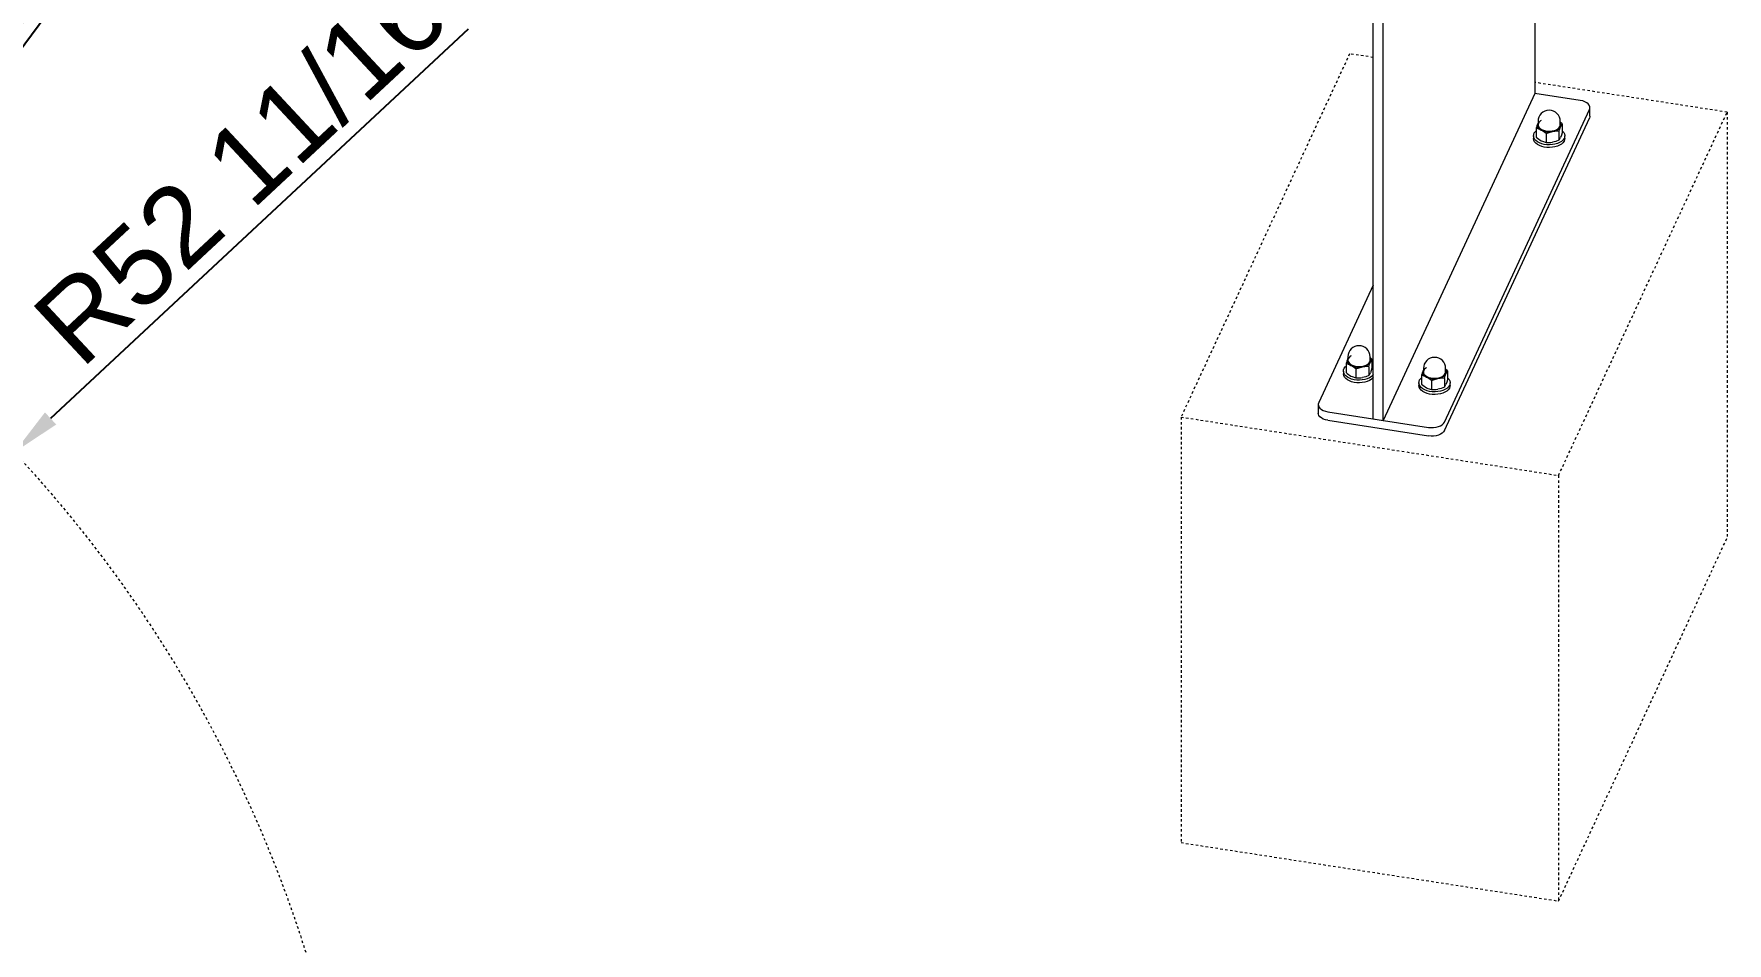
# Model space of a CAD drawing. Header units: inches. Extents: x -4 to 371, y -18 to 250.
# Drawn here: x 215.6 to 283.8, y 50.9 to 87.5 of the extents above; entities that cross this region are included whole.
import ezdxf

# ---------------------------------------------------------------- set-up
doc = ezdxf.new("R2010")
doc.units = ezdxf.units.IN
doc.header["$PDSIZE"] = -1
doc.linetypes.add('HIDDEN', pattern=[1.905, 1.27, -0.635])
for name, color, linetype, lineweight in [('ZANO_R', 7, 'Continuous', 0), ('ZANO_R_przerywana', 250, 'HIDDEN', 0), ('ZANO_W', 1, 'Continuous', 0)]:
    doc.layers.add(name, color=color, linetype=linetype, lineweight=lineweight)
doc.styles.get("Standard").update_dxf_attribs({"font": 'ARIALUNI.TTF'})
doc.dimstyles.new('amerykanie', dxfattribs={"dimtxt": 50, "dimasz": 50, "dimexe": 0.5, "dimexo": 0.5, "dimgap": 1, "dimtad": 1, "dimdec": 0, "dimzin": 0, "dimlunit": 5, "dimtxsty": 'Standard', "dimcen": 0.09, "dimclrd": 1, "dimclre": 1, "dimclrt": 1, "dimazin": 0, "dimtfac": 1, "dimtdec": 0, "dimtmove": 0, "dimatfit": 3, "dimfxl": 1, "dimtzin": 0, "dimarcsym": 1})

# ---------------------------------------------------------------- blocks, each defined once
blk = doc.blocks.new('*D379')
at = {"layer": 'Defpoints', "color": 0}
for p in [(199.691, 66.303), (176.211, 34.761)]:
    blk.add_point(p, dxfattribs=at)
at = {"layer": 'ZANO_W', "color": 1, "lineweight": -2}
for p, q in [((200.885, 67.908), (220.128, 93.758)), ((176.211, 34.761), (199.691, 66.303))]:
    blk.add_line(p, q, dxfattribs=at)
at = {"layer": 'ZANO_W', "color": 1}
blk.add_solid([(200.617, 68.107), (201.152, 67.709), (199.691, 66.303)], dxfattribs=at)
at = {"layer": 'ZANO_W', "color": 1, "insert": (212.867, 87.613), "char_height": 3.1875, "attachment_point": 5, "rotation": 53.33627}
blk.add_mtext('R39 5/16', dxfattribs=at)
blk = doc.blocks.new('*D380')
at = {"layer": 'Defpoints', "color": 0}
for p in [(214.763, 70.659), (176.219, 34.725)]:
    blk.add_point(p, dxfattribs=at)
at = {"layer": 'ZANO_W', "color": 1, "lineweight": -2}
for p, q in [((233.054, 87.71), (216.226, 72.023)), ((176.219, 34.725), (214.763, 70.659))]:
    blk.add_line(p, q, dxfattribs=at)
at = {"layer": 'ZANO_W', "color": 1}
blk.add_solid([(215.999, 72.267), (216.454, 71.779), (214.763, 70.659)], dxfattribs=at)
at = {"layer": 'ZANO_W', "color": 1, "insert": (223.902, 82.124), "char_height": 3.1875, "attachment_point": 5, "rotation": 42.99228}
blk.add_mtext('R52 11/16', dxfattribs=at)

msp = doc.modelspace()

# ---------------------------------------------------------------- linework, layer by layer
at = {"layer": 'ZANO_R', "color": 7}
for p, q in [((276.03733, 102.0054), (276.03733, 85.11787)), ((269.51805, 72.00896), (269.51805, 88.89648)), ((269.92368, 71.94622), (269.92368, 88.83374)), ((276.03733, 85.11787), (269.92368, 71.94622)), ((277.86265, 84.83553), (276.03733, 85.11787)), ((272.39189, 71.87814), (278.23382, 84.4644)), ((272.39189, 71.53525), (278.23382, 84.1215)), ((276.16221, 83.93151), (276.1489, 83.90325)), ((276.16221, 83.9295), (276.1489, 83.90325)), ((276.16221, 83.98988), (276.16221, 83.85058)), ((277.05457, 83.85058), (277.05457, 83.98988)), ((277.13128, 83.89517), (277.05457, 83.95379)), ((278.25171, 84.19993), (278.25171, 84.54282)), ((275.97849, 83.41124), (275.97849, 83.30409)), ((276.08551, 83.71564), (276.08551, 83.35594)), ((276.48161, 83.49911), (276.48161, 83.1394)), ((277.00449, 83.58887), (277.00449, 83.22916)), ((277.13128, 83.89517), (277.13128, 83.53546)), ((277.23829, 83.30409), (277.23829, 83.41124)), ((269.51805, 77.3947), (267.32157, 72.66244)), ((268.50082, 74.45016), (268.48751, 74.4219)), ((268.50082, 74.44816), (268.48751, 74.4219)), ((268.50082, 74.50853), (268.50082, 74.36923)), ((269.39317, 74.36923), (269.39317, 74.50853)), ((269.46988, 74.41382), (269.39317, 74.47245)), ((269.46988, 74.41382), (269.46988, 74.05412)), ((268.31709, 73.9299), (268.31709, 73.82275)), ((268.42411, 74.2343), (268.42411, 73.87459)), ((268.82021, 74.01777), (268.82021, 73.65806)), ((269.34309, 74.10753), (269.34309, 73.74782)), ((271.46631, 73.76372), (271.46631, 73.40401)), ((271.54301, 73.97958), (271.5297, 73.95133)), ((271.54301, 73.97758), (271.5297, 73.95133)), ((271.54301, 74.03796), (271.54301, 73.89865)), ((272.43537, 73.89865), (272.43537, 74.03796)), ((272.51207, 73.94324), (272.43537, 74.00187)), ((272.51207, 73.94324), (272.51207, 73.58354)), ((271.35929, 73.45932), (271.35929, 73.35217)), ((271.8624, 73.54719), (271.8624, 73.18749)), ((272.38528, 73.63695), (272.38528, 73.27724)), ((272.61909, 73.35217), (272.61909, 73.45932)), ((267.30368, 72.58401), (267.30368, 72.24111)), ((267.69274, 72.29131), (271.749, 71.66387)), ((267.69274, 71.94841), (271.749, 71.32098)), ((269.51805, 72.00896), (269.92368, 71.94622))]:
    msp.add_line(p, q, dxfattribs=at)
at = {"layer": 'ZANO_R', "color": 7, "flags": 128}
for points in [[(278.23382, 84.4644), (278.25058, 84.52301), (278.24722, 84.58238), (278.22385, 84.64023), (278.18138, 84.69434), (278.12144, 84.74263), (278.04634, 84.78323), (277.95896, 84.8146), (277.86265, 84.83553)], [(276.28827, 84.03), (276.25412, 84.00716), (276.20547, 83.96122), (276.17443, 83.91044), (276.16235, 83.85704), (276.16977, 83.80337), (276.19636, 83.75175), (276.24095, 83.70446), (276.3016, 83.66355)], [(278.25171, 84.19993), (278.25058, 84.18011), (278.23382, 84.1215)], [(277.23829, 83.30409), (277.23192, 83.25249), (277.20693, 83.19077), (277.16375, 83.13249), (277.10369, 83.07942), (277.02859, 83.03319), (276.94072, 82.99518), (276.84275, 82.96656), (276.73766, 82.94819), (276.62864, 82.94064), (276.51901, 82.94413), (276.41209, 82.95856), (276.31114, 82.98349), (276.21922, 83.01816), (276.13912, 83.06151), (276.07329, 83.11224), (276.02371, 83.16879), (275.9919, 83.22946), (275.97882, 83.2924), (275.97849, 83.30409)], [(277.13127, 83.61401), (277.1435, 83.60309), (277.19307, 83.54653), (277.22489, 83.48587), (277.23797, 83.42293), (277.23192, 83.35964), (277.20693, 83.29792), (277.16375, 83.23964), (277.10369, 83.18658), (277.02859, 83.14034), (276.94072, 83.10233), (276.84275, 83.07371), (276.73766, 83.05535), (276.62864, 83.04779), (276.51901, 83.05129), (276.41209, 83.06572), (276.31114, 83.09064), (276.21922, 83.12531), (276.13912, 83.16867), (276.07329, 83.21939), (276.02371, 83.27595), (275.9919, 83.33662), (275.97882, 83.39955), (275.98487, 83.46284), (276.00986, 83.52456), (276.05304, 83.58284), (276.08551, 83.61401)], [(276.28356, 83.64183), (276.13196, 83.70393), (276.08551, 83.71564)], [(276.08551, 83.35594), (276.13196, 83.31687), (276.28356, 83.21321)], [(276.1489, 83.90325), (276.1385, 83.86808), (276.13614, 83.83243), (276.14186, 83.79691), (276.15556, 83.76212), (276.17701, 83.72867), (276.20585, 83.69712), (276.24156, 83.668), (276.28356, 83.64183)], [(276.48161, 83.49911), (276.33454, 83.61152), (276.28356, 83.64183)], [(277.05457, 83.90279), (277.06525, 83.86719), (277.06543, 83.81354), (277.04689, 83.76097), (277.0104, 83.71162), (276.95746, 83.66753), (276.89022, 83.6305), (276.81145, 83.60203), (276.72436, 83.5833), (276.63253, 83.57508), (276.5397, 83.57769), (276.44969, 83.59104), (276.36618, 83.61458), (276.29258, 83.64733)], [(276.3016, 83.66355), (276.37567, 83.63081), (276.4599, 83.60768), (276.55062, 83.59517), (276.64387, 83.59382), (276.73557, 83.60368), (276.82171, 83.62434), (276.89852, 83.65489), (276.96266, 83.69399), (277.01131, 83.73993), (277.04235, 83.79071), (277.05443, 83.84411), (277.05457, 83.85058)], [(276.48161, 83.49911), (276.60969, 83.5461), (276.74305, 83.57845)], [(277.00449, 83.58887), (277.03555, 83.6889), (277.06788, 83.77648)], [(277.13128, 83.53546), (277.10022, 83.43543), (277.06788, 83.34786)], [(276.28356, 83.21321), (276.33454, 83.18779), (276.48161, 83.1394)], [(277.00449, 83.22916), (276.8764, 83.18218), (276.74305, 83.14983)], [(268.48751, 74.4219), (268.4771, 74.38674), (268.47474, 74.35109), (268.48046, 74.31557), (268.49417, 74.28078), (268.51562, 74.24733), (268.54444, 74.21577), (268.58016, 74.18666), (268.62216, 74.16049)], [(268.62687, 74.54865), (268.59273, 74.52582), (268.54408, 74.47988), (268.51303, 74.42909), (268.50096, 74.3757), (268.50837, 74.32202), (268.53496, 74.27041), (268.57955, 74.22312), (268.64021, 74.18221)], [(269.39317, 74.42145), (269.40385, 74.38585), (269.40403, 74.3322), (269.38549, 74.27962), (269.34901, 74.23028), (269.29606, 74.18619), (269.22883, 74.14915), (269.15005, 74.12069), (269.06296, 74.10196), (268.97113, 74.09373), (268.87831, 74.09635), (268.78829, 74.1097), (268.70478, 74.13323), (268.63118, 74.16599)], [(268.64021, 74.18221), (268.71427, 74.14947), (268.7985, 74.12634), (268.88923, 74.11382), (268.98247, 74.11247), (269.07417, 74.12234), (269.16031, 74.143), (269.23713, 74.17355), (269.30126, 74.21265), (269.34991, 74.25859), (269.38096, 74.30937), (269.39303, 74.36276), (269.39317, 74.36923)], [(269.51806, 73.66928), (269.50235, 73.65115), (269.44229, 73.59808), (269.36719, 73.55185), (269.27932, 73.51383), (269.18135, 73.48522), (269.07626, 73.46685), (268.96724, 73.4593), (268.85761, 73.46279), (268.75069, 73.47722), (268.64974, 73.50215), (268.55782, 73.53681), (268.47773, 73.58017), (268.41189, 73.6309), (268.36231, 73.68745), (268.3305, 73.74812), (268.31741, 73.81106), (268.31709, 73.82275)], [(269.51806, 73.77644), (269.50235, 73.7583), (269.44229, 73.70524), (269.36719, 73.659), (269.27932, 73.62099), (269.18135, 73.59237), (269.07626, 73.574), (268.96724, 73.56645), (268.85761, 73.56995), (268.75069, 73.58437), (268.64974, 73.6093), (268.55782, 73.64397), (268.47773, 73.68733), (268.41189, 73.73805), (268.36231, 73.79461), (268.3305, 73.85527), (268.31741, 73.91821), (268.32346, 73.9815), (268.34846, 74.04322), (268.39164, 74.1015), (268.42411, 74.13267)], [(268.62216, 74.16049), (268.47056, 74.22258), (268.42411, 74.2343)], [(268.42411, 73.87459), (268.47056, 73.83553), (268.62216, 73.73187)], [(268.82021, 74.01777), (268.67314, 74.13018), (268.62216, 74.16049)], [(268.62216, 73.73187), (268.67314, 73.70645), (268.82021, 73.65806)], [(268.82021, 74.01777), (268.9483, 74.06475), (269.08165, 74.09711)], [(269.34309, 73.74782), (269.21501, 73.70084), (269.08165, 73.66849)], [(269.34309, 74.10753), (269.37415, 74.20756), (269.40648, 74.29513)], [(269.46988, 74.05412), (269.43882, 73.95409), (269.40648, 73.86651)], [(269.46988, 74.13267), (269.4821, 74.12175), (269.51805, 74.08336)], [(271.66435, 73.68991), (271.51276, 73.75201), (271.46631, 73.76372)], [(271.5297, 73.95133), (271.5193, 73.91616), (271.51694, 73.88051), (271.52266, 73.84499), (271.53636, 73.8102), (271.55781, 73.77675), (271.58664, 73.7452), (271.62236, 73.71608), (271.66435, 73.68991)], [(271.66907, 74.07808), (271.63492, 74.05524), (271.58627, 74.0093), (271.55523, 73.95852), (271.54315, 73.90512), (271.55057, 73.85145), (271.57715, 73.79983), (271.62175, 73.75254), (271.6824, 73.71163)], [(271.8624, 73.54719), (271.71533, 73.6596), (271.66435, 73.68991)], [(272.43537, 73.95087), (272.44604, 73.91527), (272.44623, 73.86162), (272.42769, 73.80905), (272.3912, 73.7597), (272.33826, 73.71561), (272.27102, 73.67857), (272.19225, 73.65011), (272.10516, 73.63138), (272.01332, 73.62316), (271.9205, 73.62577), (271.83049, 73.63912), (271.74698, 73.66265), (271.67338, 73.69541)], [(271.6824, 73.71163), (271.75646, 73.67889), (271.8407, 73.65576), (271.93142, 73.64325), (272.02467, 73.6419), (272.11636, 73.65176), (272.2025, 73.67242), (272.27932, 73.70297), (272.34346, 73.74207), (272.39211, 73.78801), (272.42315, 73.83879), (272.43523, 73.89218), (272.43537, 73.89865)], [(272.38528, 73.63695), (272.41635, 73.73698), (272.44868, 73.82455)], [(272.61909, 73.35217), (272.61271, 73.30057), (272.58772, 73.23885), (272.54454, 73.18057), (272.48449, 73.12751), (272.40939, 73.08127), (272.32151, 73.04326), (272.22355, 73.01464), (272.11846, 72.99627), (272.00944, 72.98872), (271.89981, 72.99221), (271.79289, 73.00664), (271.69194, 73.03157), (271.60002, 73.06623), (271.51992, 73.10959), (271.45409, 73.16032), (271.40451, 73.21687), (271.3727, 73.27754), (271.35961, 73.34048), (271.35929, 73.35217)], [(272.51207, 73.66209), (272.52429, 73.65117), (272.57387, 73.59461), (272.60568, 73.53395), (272.61876, 73.47101), (272.61271, 73.40772), (272.58772, 73.346), (272.54454, 73.28772), (272.48449, 73.23466), (272.40939, 73.18842), (272.32151, 73.15041), (272.22355, 73.12179), (272.11846, 73.10343), (272.00944, 73.09587), (271.89981, 73.09937), (271.79289, 73.1138), (271.69194, 73.13872), (271.60002, 73.17339), (271.51992, 73.21675), (271.45409, 73.26747), (271.40451, 73.32403), (271.3727, 73.3847), (271.35961, 73.44763), (271.36566, 73.51092), (271.39065, 73.57264), (271.43383, 73.63092), (271.46631, 73.66209)], [(271.46631, 73.40401), (271.51276, 73.36495), (271.66435, 73.26129)], [(271.66435, 73.26129), (271.71533, 73.23587), (271.8624, 73.18749)], [(271.8624, 73.54719), (271.99049, 73.59418), (272.12384, 73.62653)], [(272.38528, 73.27724), (272.2572, 73.23026), (272.12384, 73.19791)], [(272.51207, 73.58354), (272.48101, 73.48351), (272.44868, 73.39594)], [(267.32157, 72.66244), (267.3048, 72.60383), (267.30817, 72.54446), (267.33154, 72.48661), (267.374, 72.43249), (267.43394, 72.38421), (267.50904, 72.3436), (267.59643, 72.31223), (267.69274, 72.29131)], [(267.69274, 71.94841), (267.59643, 71.96934), (267.50904, 72.00071), (267.43394, 72.04131), (267.374, 72.0896), (267.33154, 72.14371), (267.30817, 72.20156), (267.30368, 72.24111)], [(271.749, 71.66387), (271.85052, 71.65419), (271.95337, 71.65614), (272.05358, 71.66962), (272.14732, 71.69414), (272.23096, 71.72874), (272.3013, 71.7721), (272.35564, 71.82254), (272.39189, 71.87814)], [(272.39189, 71.53525), (272.35564, 71.47965), (272.3013, 71.42921), (272.23096, 71.38585), (272.14732, 71.35125), (272.05358, 71.32673), (271.95337, 71.31324), (271.85052, 71.3113), (271.749, 71.32098)]]:
    msp.add_lwpolyline(points, dxfattribs=at)
at = {"layer": 'ZANO_R', "color": 7}
for centre, radius, start, end in [((276.60839, 83.98988), 0.44618, 0, 180), ((276.91343, 83.84013), 0.16706, 337.6029847, 32.3406329), ((277.74563, 83.2592), 1.72173, 158.033095, 164.6265117), ((276.30907, 83.83981), 0.15979, 156.7893209, 205.1661725), ((276.6086, 84.30098), 0.73494, 243.7510225, 280.5410177), ((276.71351, 83.99235), 0.41495, 274.0825187, 328.6523093), ((276.91476, 82.55572), 1.03704, 85.0362892, 99.5306968), ((276.48684, 83.58193), 0.62642, 325.7262351, 338.0578742), ((277.64734, 83.54327), 0.62462, 145.7108254, 158.0777571), ((276.57134, 84.17247), 1.03696, 265.03567, 279.531316), ((270.08227, 73.77849), 1.71967, 158.0284166, 164.6297406), ((268.64758, 74.35847), 0.15971, 156.7757209, 205.1797725), ((268.94699, 74.50853), 0.44618, 0, 180), ((269.25207, 74.35879), 0.16702, 337.5954238, 32.346632), ((269.98665, 74.06154), 0.62543, 145.7177182, 158.06869), ((271.98919, 74.03796), 0.44618, 0, 180), ((268.94721, 74.81964), 0.73494, 243.7506776, 280.5408869), ((269.05212, 74.51098), 0.41493, 274.082104, 328.6541116), ((269.25338, 73.07405), 1.03737, 85.0385709, 99.5284151), ((268.82739, 74.09951), 0.62421, 325.707813, 338.0829437), ((273.13017, 73.30603), 1.72567, 158.0413325, 164.6197237), ((271.68983, 73.88789), 0.15975, 156.7828795, 205.1726138), ((271.98939, 74.34902), 0.7349, 243.7501017, 280.5419386), ((272.09431, 74.0404), 0.41493, 274.0812987, 328.6535661), ((272.2942, 73.88821), 0.16707, 337.6031204, 32.3354817), ((273.02902, 73.59087), 0.62563, 145.7196858, 158.0667224), ((268.9099, 74.69217), 1.03799, 265.0433357, 279.5246909), ((271.95214, 74.22055), 1.03696, 265.03567, 279.531316), ((272.2956, 72.60258), 1.03826, 85.044787, 99.522199), ((271.86851, 73.62953), 0.62543, 325.7177182, 338.06869)]:
    msp.add_arc(centre, radius, start, end, dxfattribs=at)
at = {"layer": 'ZANO_R_przerywana', "color": 7, "ltscale": 0.05}
for p, q in [((268.56868, 86.71456), (261.77573, 72.07938)), ((269.51805, 86.56771), (268.56868, 86.71456)), ((283.77965, 84.36167), (276.03733, 85.55928)), ((276.9867, 69.72649), (283.77965, 84.36167)), ((283.77965, 84.36167), (283.77965, 67.21697)), ((261.77573, 72.07938), (261.77573, 54.93468)), ((261.77573, 72.07938), (276.9867, 69.72649)), ((276.9867, 69.72649), (276.9867, 52.58179)), ((276.9867, 52.58179), (283.77965, 67.21697)), ((261.77573, 54.93468), (276.9867, 52.58179))]:
    msp.add_line(p, q, dxfattribs=at)
at = {"layer": 'ZANO_W', "linetype": 'HIDDEN', "ltscale": 0.05}
msp.add_circle((176.21875, 34.72532), 52.69646, dxfattribs=at)

# ---------------------------------------------------------------- dimensions: what is measured, and where the dimension line sits
at = {"layer": 'ZANO_W'}
dim = msp.add_radius_dim(center=(176.2105, 34.76064), mpoint=(199.69065, 66.30332), dimstyle='amerykanie', override={"dimtxt": 3.1875, "dimasz": 2, "dimgap": 0.5, "dimdec": 4, "dimaunit": 1, "dimadec": 1, "dimtdec": 4, "dimtmove": 1, "dimfrac": 2}, dxfattribs=at)
dim.commit()
dim.dimension.update_dxf_attribs({"geometry": '*D379', "text_midpoint": (214.59584, 86.32661), "dimtype": 164})
dim = msp.add_radius_dim(center=(176.21875, 34.72532), mpoint=(214.76335, 70.65902), dimstyle='amerykanie', override={"dimtxt": 3.1875, "dimasz": 2, "dimgap": 0.5, "dimdec": 4, "dimaunit": 1, "dimadec": 1, "dimtdec": 4, "dimtmove": 1, "dimfrac": 2}, dxfattribs=at)
dim.commit()
dim.dimension.update_dxf_attribs({"geometry": '*D380', "text_midpoint": (223.90211, 82.12447)})

doc.saveas('drawing.dxf')
